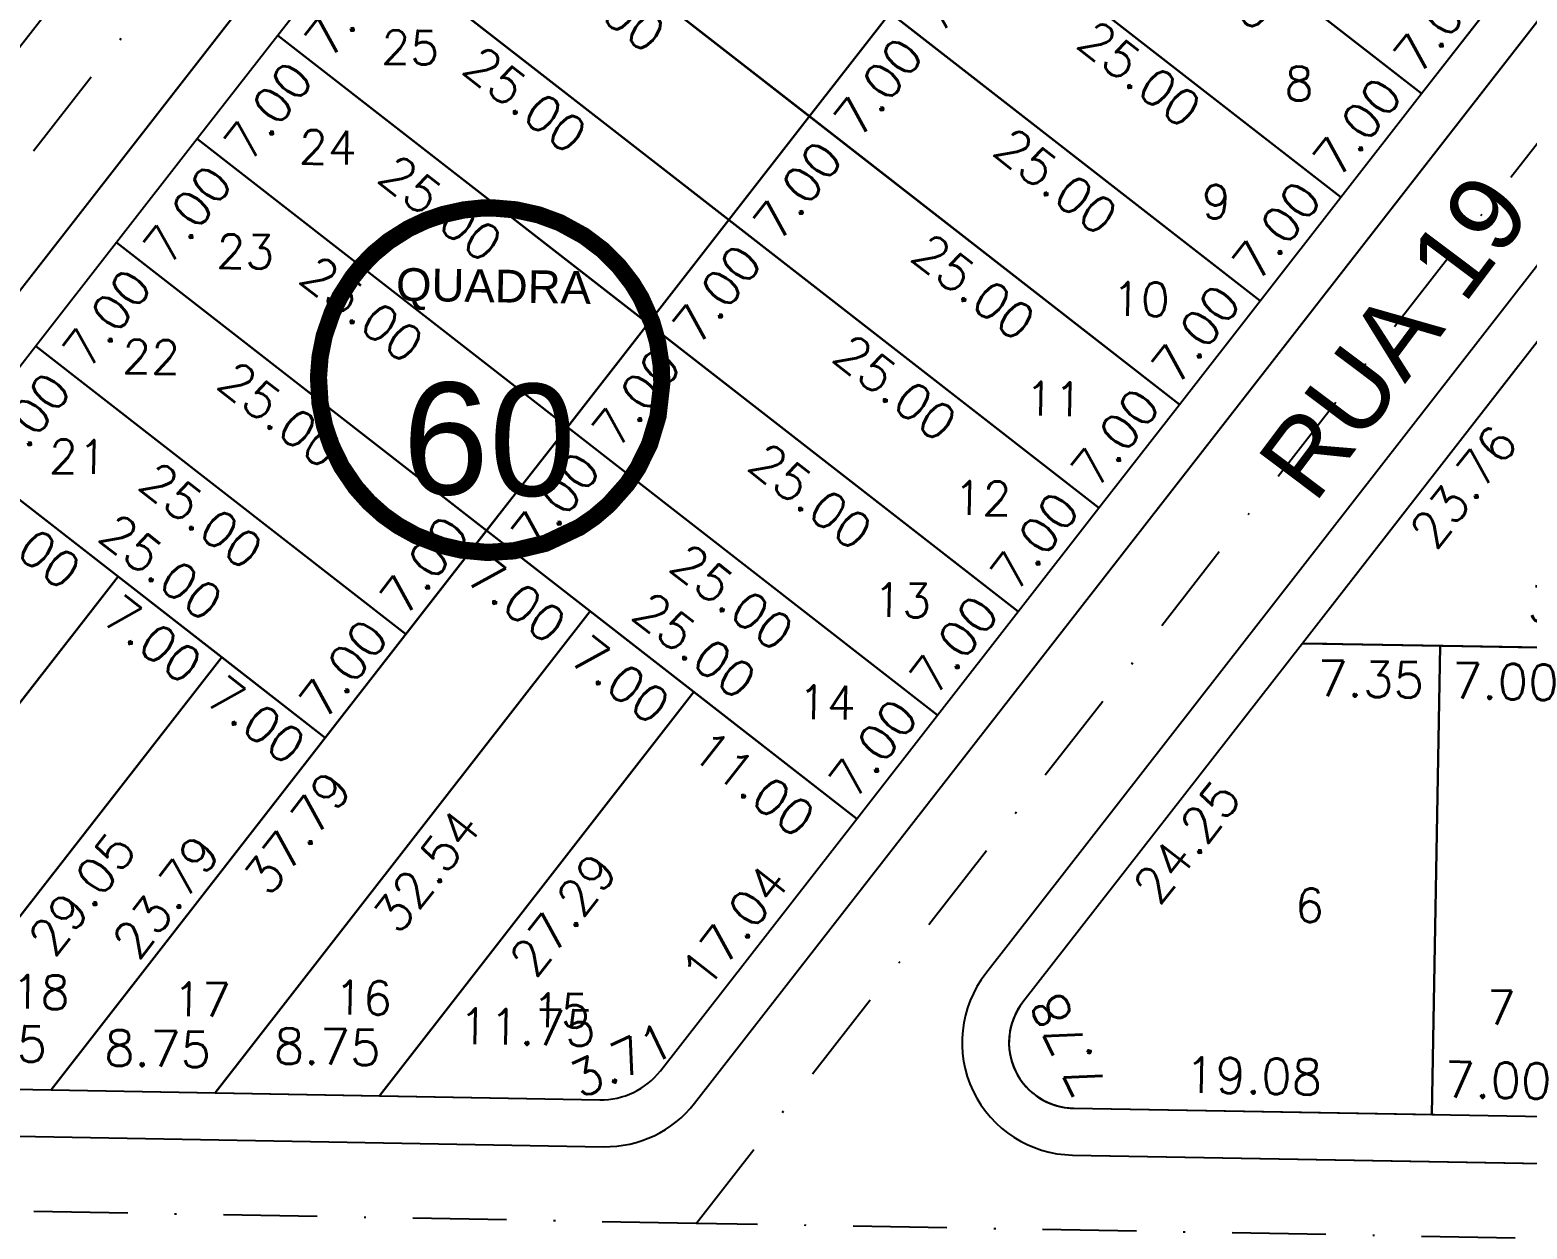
# Model space of a CAD drawing. Header units: millimetres. Extents: x -4430026 to 4783824, y 584 to 9593110.
# Drawn here: x 2293.3 to 2373.2, y 745 to 808.9 of the extents above; entities that cross this region are included whole.
import ezdxf
from ezdxf.enums import TextEntityAlignment as Align

# ---------------------------------------------------------------- set-up
doc = ezdxf.new("R2010")
doc.units = ezdxf.units.MM
doc.linetypes.add('CONTINUO', pattern=[0])
doc.linetypes.add('DASHDOT', pattern=[1, 0.5, -0.25, 0, -0.25])
for name, color, linetype in [('Calçada', 1, 'Continuous'), ('Cota', 8, 'Continuous'), ('Cota Curvas', 2, 'Continuous'), ('EIXO DAS VIAS', 252, 'DASHDOT'), ('Lotes', 2, 'Continuous'), ('Nomes de Ruas', 3, 'Continuous'), ('Numero de lotes', 5, 'Continuous'), ('númeraçãoquadras', 4, 'Continuous'), ('Área Verde Alameda etc.', 92, 'Continuous')]:
    doc.layers.add(name, color=color, linetype=linetype)
doc.styles.add('arcad1', font='romans.shx')
doc.styles.add('ARIAL', font='arial.ttf', dxfattribs={"height": 0.25})
doc.styles.add('ROMANS', font='romans.shx')
doc.styles.add('STYLE1', font='sanss___.ttf')
doc.dimstyles.new('BOLA100', dxfattribs={"dimscale": 0, "dimtxt": 1.9, "dimasz": 0.18, "dimexe": 0.18, "dimexo": 0.063, "dimgap": 0, "dimtad": 1, "dimzin": 4, "dimdsep": 46, "dimtxsty": 'ROMANS', "dimcen": 0.09, "dimse1": 1, "dimse2": 1, "dimsd1": 1, "dimsd2": 1, "dimclrt": 256, "dimaunit": 1, "dimadec": 4, "dimazin": 0, "dimtfac": 1.2, "dimtix": 1, "dimtmove": 2, "dimatfit": 3, "dimfxl": 1, "dimtvp": 2, "dimtolj": 1, "dimtzin": 4, "dimarcsym": 0})

# ---------------------------------------------------------------- blocks, each defined once
blk = doc.blocks.new('*D1172')
at = {"layer": 'DEFPOINTS', "color": 0}
for p in [(2361.173, 776.217), (2363.218, 774.625), (2346.273, 757.081)]:
    blk.add_point(p, dxfattribs=at)
at = {"layer": 'Cota', "insert": (2355.019, 765.64), "char_height": 1.9, "attachment_point": 5, "rotation": 52.09358, "style": 'ROMANS'}
blk.add_mtext('\\A1;24.25', dxfattribs=at)
blk = doc.blocks.new('*D1173')
at = {"layer": 'DEFPOINTS', "color": 0}
for p in [(2375.77, 794.963), (2377.815, 793.37), (2361.173, 776.217)]:
    blk.add_point(p, dxfattribs=at)
at = {"layer": 'Cota', "insert": (2369.767, 784.581), "char_height": 1.9, "attachment_point": 5, "rotation": 52.09358, "style": 'ROMANS'}
blk.add_mtext('\\A1;23.76', dxfattribs=at)
blk = doc.blocks.new('*D1400')
at = {"layer": 'DEFPOINTS', "color": 0}
for p in [(2298.044, 779.782), (2300.302, 778.024), (2276.971, 752.719)]:
    blk.add_point(p, dxfattribs=at)
at = {"layer": 'Cota', "insert": (2289.016, 765.076), "char_height": 1.9, "attachment_point": 5, "rotation": 52.09358, "style": 'ROMANS'}
blk.add_mtext('\\A1;34.30', dxfattribs=at)
blk = doc.blocks.new('*D1401')
at = {"layer": 'DEFPOINTS', "color": 0}
for p in [(2303.567, 775.481), (2305.801, 773.742), (2285.721, 752.562)]:
    blk.add_point(p, dxfattribs=at)
at = {"layer": 'Cota', "insert": (2296.128, 762.866), "char_height": 1.9, "attachment_point": 5, "rotation": 52.09358, "style": 'ROMANS'}
blk.add_mtext('\\A1;29.05', dxfattribs=at)
blk = doc.blocks.new('*D1402')
at = {"layer": 'DEFPOINTS', "color": 0}
for p in [(2308.661, 771.515), (2309.09, 771.18), (2294.471, 752.406)]:
    blk.add_point(p, dxfattribs=at)
at = {"layer": 'Cota', "insert": (2300.602, 762.711), "char_height": 1.9, "attachment_point": 5, "rotation": 52.09358, "style": 'ROMANS'}
blk.add_mtext('\\A1;23.79', dxfattribs=at)
blk = doc.blocks.new('*D1403')
at = {"layer": 'DEFPOINTS', "color": 0}
for p in [(2317.691, 782.227), (2319.972, 780.451), (2294.471, 752.406)]:
    blk.add_point(p, dxfattribs=at)
at = {"layer": 'Cota', "insert": (2307.612, 766.124), "char_height": 1.9, "attachment_point": 5, "rotation": 52.09358, "style": 'ROMANS'}
blk.add_mtext('\\A1;37.79', dxfattribs=at)
blk = doc.blocks.new('*D1404')
at = {"layer": 'DEFPOINTS', "color": 0}
for p in [(2323.215, 777.926), (2325.251, 776.341), (2303.221, 752.249)]:
    blk.add_point(p, dxfattribs=at)
at = {"layer": 'Cota', "insert": (2314.505, 764.086), "char_height": 1.9, "attachment_point": 5, "rotation": 52.09358, "style": 'ROMANS'}
blk.add_mtext('\\A1;32.54', dxfattribs=at)
blk = doc.blocks.new('*D1405')
at = {"layer": 'DEFPOINTS', "color": 0}
for p in [(2328.738, 773.625), (2330.907, 771.936), (2311.971, 752.093)]:
    blk.add_point(p, dxfattribs=at)
at = {"layer": 'Cota', "insert": (2321.774, 761.754), "char_height": 1.9, "attachment_point": 5, "rotation": 52.09358, "style": 'ROMANS'}
blk.add_mtext('\\A1;27.29', dxfattribs=at)
blk = doc.blocks.new('*D1406')
at = {"layer": 'DEFPOINTS', "color": 0}
for p in [(2336.899, 767.27), (2337.417, 766.867), (2326.95, 753.425)]:
    blk.add_point(p, dxfattribs=at)
at = {"layer": 'Cota', "insert": (2330.916, 761.133), "char_height": 1.9, "attachment_point": 5, "rotation": 52.09358, "style": 'ROMANS'}
blk.add_mtext('\\A1;17.04', dxfattribs=at)
blk = doc.blocks.new('*D1407')
at = {"layer": 'DEFPOINTS', "color": 0}
for p in [(2293.665, 792.063), (2296.048, 790.207), (2289.365, 786.54)]:
    blk.add_point(p, dxfattribs=at)
at = {"layer": 'Cota', "insert": (2293.148, 788.03), "char_height": 1.9, "attachment_point": 5, "rotation": 52.09358, "style": 'ROMANS'}
blk.add_mtext('\\A1;7.00', dxfattribs=at)
blk = doc.blocks.new('*D1408')
at = {"layer": 'DEFPOINTS', "color": 0}
for p in [(2297.966, 797.586), (2300.349, 795.731), (2293.665, 792.063)]:
    blk.add_point(p, dxfattribs=at)
at = {"layer": 'Cota', "insert": (2297.449, 793.553), "char_height": 1.9, "attachment_point": 5, "rotation": 52.09358, "style": 'ROMANS'}
blk.add_mtext('\\A1;7.00', dxfattribs=at)
blk = doc.blocks.new('*D1409')
at = {"layer": 'DEFPOINTS', "color": 0}
for p in [(2302.267, 803.109), (2304.649, 801.254), (2297.966, 797.586)]:
    blk.add_point(p, dxfattribs=at)
at = {"layer": 'Cota', "insert": (2301.75, 799.076), "char_height": 1.9, "attachment_point": 5, "rotation": 52.09358, "style": 'ROMANS'}
blk.add_mtext('\\A1;7.00', dxfattribs=at)
blk = doc.blocks.new('*D1410')
at = {"layer": 'DEFPOINTS', "color": 0}
for p in [(2306.567, 808.632), (2308.95, 806.777), (2302.267, 803.109)]:
    blk.add_point(p, dxfattribs=at)
at = {"layer": 'Cota', "insert": (2306.05, 804.599), "char_height": 1.9, "attachment_point": 5, "rotation": 52.09358, "style": 'ROMANS'}
blk.add_mtext('\\A1;7.00', dxfattribs=at)
blk = doc.blocks.new('*D1411')
at = {"layer": 'DEFPOINTS', "color": 0}
for p in [(2310.868, 814.155), (2313.251, 812.3), (2306.567, 808.632)]:
    blk.add_point(p, dxfattribs=at)
at = {"layer": 'Cota', "insert": (2310.351, 810.122), "char_height": 1.9, "attachment_point": 5, "rotation": 52.09358, "style": 'ROMANS'}
blk.add_mtext('\\A1;7.00', dxfattribs=at)
blk = doc.blocks.new('*D1418')
at = {"layer": 'DEFPOINTS', "color": 0}
for p in [(2312.961, 777.038), (2313.391, 776.703), (2309.09, 771.18)]:
    blk.add_point(p, dxfattribs=at)
at = {"layer": 'Cota', "insert": (2310.061, 774.86), "char_height": 1.9, "attachment_point": 5, "rotation": 52.09358, "style": 'ROMANS'}
blk.add_mtext('\\A1;7.00', dxfattribs=at)
blk = doc.blocks.new('*D1419')
at = {"layer": 'DEFPOINTS', "color": 0}
for p in [(2317.262, 782.561), (2317.691, 782.227), (2313.391, 776.703)]:
    blk.add_point(p, dxfattribs=at)
at = {"layer": 'Cota', "insert": (2314.362, 780.383), "char_height": 1.9, "attachment_point": 5, "rotation": 52.09358, "style": 'ROMANS'}
blk.add_mtext('\\A1;7.00', dxfattribs=at)
blk = doc.blocks.new('*D1420')
at = {"layer": 'DEFPOINTS', "color": 0}
for p in [(2321.992, 787.75), (2324.272, 785.974), (2317.691, 782.227)]:
    blk.add_point(p, dxfattribs=at)
at = {"layer": 'Cota', "insert": (2321.373, 783.796), "char_height": 1.9, "attachment_point": 5, "rotation": 52.09358, "style": 'ROMANS'}
blk.add_mtext('\\A1;7.00', dxfattribs=at)
blk = doc.blocks.new('*D1421')
at = {"layer": 'DEFPOINTS', "color": 0}
for p in [(2326.293, 793.273), (2328.573, 791.497), (2321.992, 787.75)]:
    blk.add_point(p, dxfattribs=at)
at = {"layer": 'Cota', "insert": (2325.673, 789.319), "char_height": 1.9, "attachment_point": 5, "rotation": 52.09358, "style": 'ROMANS'}
blk.add_mtext('\\A1;7.00', dxfattribs=at)
blk = doc.blocks.new('*D1422')
at = {"layer": 'DEFPOINTS', "color": 0}
for p in [(2330.593, 798.796), (2332.874, 797.02), (2326.293, 793.273)]:
    blk.add_point(p, dxfattribs=at)
at = {"layer": 'Cota', "insert": (2329.974, 794.842), "char_height": 1.9, "attachment_point": 5, "rotation": 52.09358, "style": 'ROMANS'}
blk.add_mtext('\\A1;7.00', dxfattribs=at)
blk = doc.blocks.new('*D1423')
at = {"layer": 'DEFPOINTS', "color": 0}
for p in [(2334.894, 804.319), (2337.174, 802.543), (2330.593, 798.796)]:
    blk.add_point(p, dxfattribs=at)
at = {"layer": 'Cota', "insert": (2334.274, 800.366), "char_height": 1.9, "attachment_point": 5, "rotation": 52.09358, "style": 'ROMANS'}
blk.add_mtext('\\A1;7.00', dxfattribs=at)
blk = doc.blocks.new('*D1424')
at = {"layer": 'DEFPOINTS', "color": 0}
for p in [(2339.195, 809.842), (2341.475, 808.067), (2334.894, 804.319)]:
    blk.add_point(p, dxfattribs=at)
at = {"layer": 'Cota', "insert": (2338.575, 805.889), "char_height": 1.9, "attachment_point": 5, "rotation": 52.09358, "style": 'ROMANS'}
blk.add_mtext('\\A1;7.00', dxfattribs=at)
blk = doc.blocks.new('*D1425')
at = {"layer": 'DEFPOINTS', "color": 0}
for p in [(2343.495, 815.365), (2345.776, 813.59), (2339.195, 809.842)]:
    blk.add_point(p, dxfattribs=at)
at = {"layer": 'Cota', "insert": (2342.876, 811.412), "char_height": 1.9, "attachment_point": 5, "rotation": 52.09358, "style": 'ROMANS'}
blk.add_mtext('\\A1;7.00', dxfattribs=at)
blk = doc.blocks.new('*D1429')
at = {"layer": 'DEFPOINTS', "color": 0}
for p in [(2341.2, 772.794), (2341.717, 772.39), (2337.417, 766.867)]:
    blk.add_point(p, dxfattribs=at)
at = {"layer": 'Cota', "insert": (2338.3, 770.616), "char_height": 1.9, "attachment_point": 5, "rotation": 52.09358, "style": 'ROMANS'}
blk.add_mtext('\\A1;7.00', dxfattribs=at)
blk = doc.blocks.new('*D1430')
at = {"layer": 'DEFPOINTS', "color": 0}
for p in [(2345.5, 778.317), (2346.018, 777.913), (2341.717, 772.39)]:
    blk.add_point(p, dxfattribs=at)
at = {"layer": 'Cota', "insert": (2342.6, 776.139), "char_height": 1.9, "attachment_point": 5, "rotation": 52.09358, "style": 'ROMANS'}
blk.add_mtext('\\A1;7.00', dxfattribs=at)
blk = doc.blocks.new('*D1431')
at = {"layer": 'DEFPOINTS', "color": 0}
for p in [(2349.801, 783.84), (2350.319, 783.437), (2346.018, 777.913)]:
    blk.add_point(p, dxfattribs=at)
at = {"layer": 'Cota', "insert": (2346.901, 781.662), "char_height": 1.9, "attachment_point": 5, "rotation": 52.09358, "style": 'ROMANS'}
blk.add_mtext('\\A1;7.00', dxfattribs=at)
blk = doc.blocks.new('*D1432')
at = {"layer": 'DEFPOINTS', "color": 0}
for p in [(2354.102, 789.363), (2354.619, 788.96), (2350.319, 783.437)]:
    blk.add_point(p, dxfattribs=at)
at = {"layer": 'Cota', "insert": (2351.202, 787.185), "char_height": 1.9, "attachment_point": 5, "rotation": 52.09358, "style": 'ROMANS'}
blk.add_mtext('\\A1;7.00', dxfattribs=at)
blk = doc.blocks.new('*D1433')
at = {"layer": 'DEFPOINTS', "color": 0}
for p in [(2358.402, 794.886), (2358.92, 794.483), (2354.619, 788.96)]:
    blk.add_point(p, dxfattribs=at)
at = {"layer": 'Cota', "insert": (2355.502, 792.708), "char_height": 1.9, "attachment_point": 5, "rotation": 52.09358, "style": 'ROMANS'}
blk.add_mtext('\\A1;7.00', dxfattribs=at)
blk = doc.blocks.new('*D1434')
at = {"layer": 'DEFPOINTS', "color": 0}
for p in [(2362.703, 800.409), (2363.221, 800.006), (2358.92, 794.483)]:
    blk.add_point(p, dxfattribs=at)
at = {"layer": 'Cota', "insert": (2359.803, 798.231), "char_height": 1.9, "attachment_point": 5, "rotation": 52.09358, "style": 'ROMANS'}
blk.add_mtext('\\A1;7.00', dxfattribs=at)
blk = doc.blocks.new('*D1435')
at = {"layer": 'DEFPOINTS', "color": 0}
for p in [(2367.003, 805.932), (2367.521, 805.529), (2363.221, 800.006)]:
    blk.add_point(p, dxfattribs=at)
at = {"layer": 'Cota', "insert": (2364.103, 803.754), "char_height": 1.9, "attachment_point": 5, "rotation": 52.09358, "style": 'ROMANS'}
blk.add_mtext('\\A1;7.00', dxfattribs=at)
blk = doc.blocks.new('*D1436')
at = {"layer": 'DEFPOINTS', "color": 0}
for p in [(2371.304, 811.455), (2371.822, 811.052), (2367.521, 805.529)]:
    blk.add_point(p, dxfattribs=at)
at = {"layer": 'Cota', "insert": (2368.404, 809.277), "char_height": 1.9, "attachment_point": 5, "rotation": 52.09358, "style": 'ROMANS'}
blk.add_mtext('\\A1;7.00', dxfattribs=at)
blk = doc.blocks.new('*D3204')
at = {"layer": 'DEFPOINTS', "color": 0}
for p in [(2347.796, 820.888), (2367.521, 805.529), (2365.804, 803.324)]:
    blk.add_point(p, dxfattribs=at)
at = {"layer": 'Cota', "insert": (2356.525, 811.753), "char_height": 1.9, "attachment_point": 5, "rotation": 322.09358, "style": 'ROMANS'}
blk.add_mtext('\\A1;25.00', dxfattribs=at)
blk = doc.blocks.new('*D3207')
at = {"layer": 'DEFPOINTS', "color": 0}
for p in [(2343.495, 815.365), (2363.221, 800.006), (2361.777, 798.152)]:
    blk.add_point(p, dxfattribs=at)
at = {"layer": 'Cota', "insert": (2352.498, 806.581), "char_height": 1.9, "attachment_point": 5, "rotation": 322.09358, "style": 'ROMANS'}
blk.add_mtext('\\A1;25.00', dxfattribs=at)
blk = doc.blocks.new('*D3209')
at = {"layer": 'DEFPOINTS', "color": 0}
for p in [(2319.469, 825.201), (2339.195, 809.842), (2337.593, 807.785)]:
    blk.add_point(p, dxfattribs=at)
at = {"layer": 'Cota', "insert": (2328.314, 816.214), "char_height": 1.9, "attachment_point": 5, "rotation": 322.09358, "style": 'ROMANS'}
blk.add_mtext('\\A1;25.00', dxfattribs=at)
blk = doc.blocks.new('*D3210')
at = {"layer": 'DEFPOINTS', "color": 0}
for p in [(2339.195, 809.842), (2358.92, 794.483), (2357.318, 792.425)]:
    blk.add_point(p, dxfattribs=at)
at = {"layer": 'Cota', "insert": (2348.039, 800.855), "char_height": 1.9, "attachment_point": 5, "rotation": 322.09358, "style": 'ROMANS'}
blk.add_mtext('\\A1;25.00', dxfattribs=at)
blk = doc.blocks.new('*D3212')
at = {"layer": 'DEFPOINTS', "color": 0}
for p in [(2315.169, 819.678), (2334.894, 804.319), (2333.208, 802.154)]:
    blk.add_point(p, dxfattribs=at)
at = {"layer": 'Cota', "insert": (2323.929, 810.584), "char_height": 1.9, "attachment_point": 5, "rotation": 322.09358, "style": 'ROMANS'}
blk.add_mtext('\\A1;25.00', dxfattribs=at)
blk = doc.blocks.new('*D3213')
at = {"layer": 'DEFPOINTS', "color": 0}
for p in [(2334.894, 804.319), (2354.619, 788.96), (2352.934, 786.795)]:
    blk.add_point(p, dxfattribs=at)
at = {"layer": 'Cota', "insert": (2343.655, 795.224), "char_height": 1.9, "attachment_point": 5, "rotation": 322.09358, "style": 'ROMANS'}
blk.add_mtext('\\A1;25.00', dxfattribs=at)
blk = doc.blocks.new('*D3215')
at = {"layer": 'DEFPOINTS', "color": 0}
for p in [(2310.868, 814.155), (2330.593, 798.796), (2329.024, 796.78)]:
    blk.add_point(p, dxfattribs=at)
at = {"layer": 'Cota', "insert": (2319.745, 805.209), "char_height": 1.9, "attachment_point": 5, "rotation": 322.09358, "style": 'ROMANS'}
blk.add_mtext('\\A1;25.00', dxfattribs=at)
blk = doc.blocks.new('*D3216')
at = {"layer": 'DEFPOINTS', "color": 0}
for p in [(2330.593, 798.796), (2350.319, 783.437), (2348.749, 781.421)]:
    blk.add_point(p, dxfattribs=at)
at = {"layer": 'Cota', "insert": (2339.47, 789.85), "char_height": 1.9, "attachment_point": 5, "rotation": 322.09358, "style": 'ROMANS'}
blk.add_mtext('\\A1;25.00', dxfattribs=at)
blk = doc.blocks.new('*D3218')
at = {"layer": 'DEFPOINTS', "color": 0}
for p in [(2306.567, 808.632), (2326.293, 793.273), (2324.513, 790.987)]:
    blk.add_point(p, dxfattribs=at)
at = {"layer": 'Cota', "insert": (2315.234, 799.416), "char_height": 1.9, "attachment_point": 5, "rotation": 322.09358, "style": 'ROMANS'}
blk.add_mtext('\\A1;25.00', dxfattribs=at)
blk = doc.blocks.new('*D3219')
at = {"layer": 'DEFPOINTS', "color": 0}
for p in [(2326.293, 793.273), (2346.018, 777.913), (2344.238, 775.628)]:
    blk.add_point(p, dxfattribs=at)
at = {"layer": 'Cota', "insert": (2334.959, 784.057), "char_height": 1.9, "attachment_point": 5, "rotation": 322.09358, "style": 'ROMANS'}
blk.add_mtext('\\A1;25.00', dxfattribs=at)
blk = doc.blocks.new('*D3221')
at = {"layer": 'DEFPOINTS', "color": 0}
for p in [(2302.267, 803.109), (2321.992, 787.75), (2320.328, 785.613)]:
    blk.add_point(p, dxfattribs=at)
at = {"layer": 'Cota', "insert": (2311.049, 794.042), "char_height": 1.9, "attachment_point": 5, "rotation": 322.09358, "style": 'ROMANS'}
blk.add_mtext('\\A1;25.00', dxfattribs=at)
blk = doc.blocks.new('*D3222')
at = {"layer": 'DEFPOINTS', "color": 0}
for p in [(2321.992, 787.75), (2341.717, 772.39), (2340.053, 770.253)]:
    blk.add_point(p, dxfattribs=at)
at = {"layer": 'Cota', "insert": (2330.774, 778.682), "char_height": 1.9, "attachment_point": 5, "rotation": 322.09358, "style": 'ROMANS'}
blk.add_mtext('\\A1;25.00', dxfattribs=at)
blk = doc.blocks.new('*D3224')
at = {"layer": 'DEFPOINTS', "color": 0}
for p in [(2297.966, 797.586), (2317.691, 782.227), (2315.944, 779.982)]:
    blk.add_point(p, dxfattribs=at)
at = {"layer": 'Cota', "insert": (2306.665, 788.411), "char_height": 1.9, "attachment_point": 5, "rotation": 322.09358, "style": 'ROMANS'}
blk.add_mtext('\\A1;25.00', dxfattribs=at)
blk = doc.blocks.new('*D3225')
at = {"layer": 'DEFPOINTS', "color": 0}
for p in [(2317.691, 782.227), (2323.215, 777.926), (2321.467, 775.681)]:
    blk.add_point(p, dxfattribs=at)
at = {"layer": 'Cota', "insert": (2319.289, 778.581), "char_height": 1.9, "attachment_point": 5, "rotation": 322.09358, "style": 'ROMANS'}
blk.add_mtext('\\A1;7.00', dxfattribs=at)
blk = doc.blocks.new('*D3226')
at = {"layer": 'DEFPOINTS', "color": 0}
for p in [(2323.215, 777.926), (2328.738, 773.625), (2326.99, 771.381)]:
    blk.add_point(p, dxfattribs=at)
at = {"layer": 'Cota', "insert": (2324.812, 774.281), "char_height": 1.9, "attachment_point": 5, "rotation": 322.09358, "style": 'ROMANS'}
blk.add_mtext('\\A1;7.00', dxfattribs=at)
blk = doc.blocks.new('*D3227')
at = {"layer": 'DEFPOINTS', "color": 0}
for p in [(2328.738, 773.625), (2337.417, 766.867), (2335.669, 764.623)]:
    blk.add_point(p, dxfattribs=at)
at = {"layer": 'Cota', "insert": (2331.913, 768.751), "char_height": 1.9, "attachment_point": 5, "rotation": 322.09358, "style": 'ROMANS'}
blk.add_mtext('\\A1;11.00', dxfattribs=at)
blk = doc.blocks.new('*D3229')
at = {"layer": 'DEFPOINTS', "color": 0}
for p in [(2293.665, 792.063), (2313.391, 776.703), (2311.759, 774.608)]:
    blk.add_point(p, dxfattribs=at)
at = {"layer": 'Cota', "insert": (2302.48, 783.037), "char_height": 1.9, "attachment_point": 5, "rotation": 322.09358, "style": 'ROMANS'}
blk.add_mtext('\\A1;25.00', dxfattribs=at)
blk = doc.blocks.new('*D3231')
at = {"layer": 'DEFPOINTS', "color": 0}
for p in [(2289.365, 786.54), (2298.044, 779.782), (2296.528, 777.834)]:
    blk.add_point(p, dxfattribs=at)
at = {"layer": 'Cota', "insert": (2292.772, 781.963), "char_height": 1.9, "attachment_point": 5, "rotation": 322.09358, "style": 'ROMANS'}
blk.add_mtext('\\A1;11.00', dxfattribs=at)
blk = doc.blocks.new('*D3232')
at = {"layer": 'DEFPOINTS', "color": 0}
for p in [(2298.044, 779.782), (2303.567, 775.481), (2302.051, 773.534)]:
    blk.add_point(p, dxfattribs=at)
at = {"layer": 'Cota', "insert": (2299.873, 776.434), "char_height": 1.9, "attachment_point": 5, "rotation": 322.09358, "style": 'ROMANS'}
blk.add_mtext('\\A1;7.00', dxfattribs=at)
blk = doc.blocks.new('*D3233')
at = {"layer": 'DEFPOINTS', "color": 0}
for p in [(2303.567, 775.481), (2309.09, 771.18), (2307.574, 769.233)]:
    blk.add_point(p, dxfattribs=at)
at = {"layer": 'Cota', "insert": (2305.396, 772.133), "char_height": 1.9, "attachment_point": 5, "rotation": 322.09358, "style": 'ROMANS'}
blk.add_mtext('\\A1;7.00', dxfattribs=at)
blk = doc.blocks.new('*D3241')
at = {"layer": 'DEFPOINTS', "color": 0}
for p in [(2317.691, 782.227), (2338.05, 767.681), (2337.417, 766.867)]:
    blk.add_point(p, dxfattribs=at)
at = {"layer": 'Cota', "insert": (2328.771, 776.11), "char_height": 1.9, "attachment_point": 5, "rotation": 322.09358, "style": 'ROMANS'}
blk.add_mtext('\\A1;25.00', dxfattribs=at)
blk = doc.blocks.new('*D3242')
at = {"layer": 'DEFPOINTS', "color": 0}
for p in [(2289.365, 786.54), (2309.614, 771.852), (2309.09, 771.18)]:
    blk.add_point(p, dxfattribs=at)
at = {"layer": 'Cota', "insert": (2300.335, 780.282), "char_height": 1.9, "attachment_point": 5, "rotation": 322.09358, "style": 'ROMANS'}
blk.add_mtext('\\A1;25.00', dxfattribs=at)
blk = doc.blocks.new('*D3248')
at = {"layer": 'DEFPOINTS', "color": 0}
for p in [(2294.497, 753.856), (2285.721, 752.562), (2294.471, 752.406)]:
    blk.add_point(p, dxfattribs=at)
at = {"layer": 'Cota', "insert": (2291.421, 754.888), "char_height": 1.9, "attachment_point": 5, "rotation": 358.97539, "style": 'ROMANS'}
blk.add_mtext('\\A1;8.75', dxfattribs=at)
blk = doc.blocks.new('*D3249')
at = {"layer": 'DEFPOINTS', "color": 0}
for p in [(2303.247, 753.7), (2294.471, 752.406), (2303.221, 752.249)]:
    blk.add_point(p, dxfattribs=at)
at = {"layer": 'Cota', "insert": (2300.157, 754.601), "char_height": 1.9, "attachment_point": 5, "rotation": 358.97539, "style": 'ROMANS'}
blk.add_mtext('\\A1;8.75', dxfattribs=at)
blk = doc.blocks.new('*D3250')
at = {"layer": 'DEFPOINTS', "color": 0}
for p in [(2311.997, 753.543), (2303.221, 752.249), (2311.971, 752.093)]:
    blk.add_point(p, dxfattribs=at)
at = {"layer": 'Cota', "insert": (2309.199, 754.706), "char_height": 1.9, "attachment_point": 5, "rotation": 358.97539, "style": 'ROMANS'}
blk.add_mtext('\\A1;8.75', dxfattribs=at)
blk = doc.blocks.new('*D3251')
at = {"layer": 'DEFPOINTS', "color": 0}
for p in [(2323.748, 753.333), (2311.971, 752.093), (2323.722, 751.883)]:
    blk.add_point(p, dxfattribs=at)
at = {"layer": 'Cota', "insert": (2319.853, 755.753), "char_height": 1.9, "attachment_point": 5, "rotation": 358.97539, "style": 'ROMANS'}
blk.add_mtext('\\A1;11.75', dxfattribs=at)
blk = doc.blocks.new('*D3256')
at = {"layer": 'DEFPOINTS', "color": 0}
for p in [(2392.448, 777.019), (2361.173, 776.217), (2392.423, 775.658)]:
    blk.add_point(p, dxfattribs=at)
at = {"layer": 'Cota', "insert": (2376.84, 778.249), "char_height": 1.9, "attachment_point": 5, "rotation": 358.9754, "style": 'ROMANS'}
blk.add_mtext('\\A1;31.25', dxfattribs=at)
blk = doc.blocks.new('*D7187')
at = {"layer": 'DEFPOINTS', "color": 0}
for p in [(2361.173, 776.217, 51.854), (2368.524, 776.086, 51.854), (2368.474, 773.29)]:
    blk.add_point(p, dxfattribs=at)
at = {"layer": 'Cota', "insert": (2364.816, 774.305), "char_height": 1.9, "attachment_point": 5, "rotation": 358.9754, "style": 'ROMANS'}
blk.add_mtext('\\A1;7.35', dxfattribs=at)
blk = doc.blocks.new('*D7188')
at = {"layer": 'DEFPOINTS', "color": 0}
for p in [(2368.524, 776.086, 51.854), (2375.523, 775.96, 51.854), (2375.473, 773.164)]:
    blk.add_point(p, dxfattribs=at)
at = {"layer": 'Cota', "insert": (2371.991, 774.177), "char_height": 1.9, "attachment_point": 5, "rotation": 358.9754, "style": 'ROMANS'}
blk.add_mtext('\\A1;7.00', dxfattribs=at)
blk = doc.blocks.new('*D7191')
at = {"layer": 'DEFPOINTS', "color": 0}
for p in [(2368.094, 752.03), (2348.998, 751.431, 51.854), (2368.077, 751.09, 51.854)]:
    blk.add_point(p, dxfattribs=at)
at = {"layer": 'Cota', "insert": (2358.571, 753.151), "char_height": 1.9, "attachment_point": 5, "rotation": 358.9751, "style": 'ROMANS'}
blk.add_mtext('\\A1;19.08', dxfattribs=at)
blk = doc.blocks.new('*D7192')
at = {"layer": 'DEFPOINTS', "color": 0}
for p in [(2375.093, 751.905), (2368.077, 751.09, 51.854), (2375.076, 750.964, 51.854)]:
    blk.add_point(p, dxfattribs=at)
at = {"layer": 'Cota', "insert": (2371.61, 752.918), "char_height": 1.9, "attachment_point": 5, "rotation": 358.9751, "style": 'ROMANS'}
blk.add_mtext('\\A1;7.00', dxfattribs=at)
blk = doc.blocks.new('*D7537')
at = {"layer": 'DEFPOINTS', "color": 0}
for p in [(2297.288, 903.836), (2297.534, 903.644), (2180.861, 753.806)]:
    blk.add_point(p, dxfattribs=at)
at = {"layer": 'Cota', "insert": (2233.143, 822.944), "char_height": 1.9, "attachment_point": 5, "rotation": 52.09358, "style": 'ROMANS'}
blk.add_mtext('\\A1;189.91', dxfattribs=at)
blk = doc.blocks.new('NUM_quadra')
at = {"color": 6, "const_width": 0.02}
blk.add_lwpolyline([(-0.0134, 0.1996), (-0.034, 0.1971), (-0.0579, 0.1914), (-0.0779, 0.1842), (-0.0981, 0.1743), (-0.1208, 0.1594), (-0.1377, 0.145), (-0.1521, 0.1299), (-0.1625, 0.1166), (-0.1764, 0.0942), (-0.1852, 0.0754), (-0.1941, 0.0483), (-0.1985, 0.0243), (-0.2, 0), (-0.1977, -0.0299), (-0.1921, -0.0556), (-0.1839, -0.0786), (-0.1713, -0.1033), (-0.1546, -0.1269), (-0.1389, -0.1439), (-0.1219, -0.1586), (-0.1046, -0.1705), (-0.0831, -0.1819), (-0.0531, -0.1928), (-0.0302, -0.1977), (0, -0.2), (0.0309, -0.1976), (0.0677, -0.1882), (0.1069, -0.169), (0.124, -0.1569), (0.1407, -0.1421), (0.1614, -0.1181), (0.1737, -0.0992), (0.187, -0.071), (0.1962, -0.0386), (0.2, 0), (0.1989, 0.0205), (0.1943, 0.0473), (0.1871, 0.0707), (0.1741, 0.0984), (0.1635, 0.1151), (0.1472, 0.1354), (0.1285, 0.1533), (0.1063, 0.1694), (0.0782, 0.1841), (0.0533, 0.1928), (0.0267, 0.1982), (0, 0.2)], close=True, dxfattribs=at)
blk.add_circle((0, 0), 0.2)
at = {"color": 3, "insert": (-0.1114, 0.1285), "char_height": 0.038, "width": 0.2663, "attachment_point": 1, "style": 'STYLE1'}
blk.add_mtext('\\fArial|b0|i0|c0|p34;QUADRA', dxfattribs=at)
at = {"color": 3, "style": 'STYLE1'}
blk.add_attdef('00', text='', height=0.13, dxfattribs=at).set_placement((0, -0.1335), align=Align.CENTER)

msp = doc.modelspace()

# ---------------------------------------------------------------- hatches: boundary and pattern name
at = {"layer": 'Área Verde Alameda etc.'}
h = msp.add_hatch(dxfattribs=at)
h.set_pattern_fill('ANSI37', color=256, scale=0.3, angle=24.82082, style=0)
h.set_pattern_definition([(69.82082076, (-350710.31295, -9590084.73025), (-0.894034063135, 0.32857167248), []), (159.82082076, (-350710.31295, -9590084.73025), (-0.32857167248, -0.894034063135), [])])
edge = h.paths.add_edge_path()
edge.add_line((2289.954, 902.048), (2180.551, 761.545))
edge.add_arc((2185.285, 757.859), 6, 142.09358, 222.49951)
edge.add_line((2180.861, 753.806), (2297.534, 903.644))
edge.add_arc((2294.689, 898.362), 6, 61.68765, 142.09358)

# ---------------------------------------------------------------- linework, layer by layer
at = {"layer": 'Calçada', "lineweight": -3}
for p, q in [((2250.019, 753.1), (2337.295, 865.186)), ((2250.019, 753.1), (2337.295, 865.186)), ((2250.019, 753.1), (2337.295, 865.186)), ((2343.608, 860.271), (2265.551, 760.025)), ((2343.608, 860.271), (2265.551, 760.025)), ((2328.769, 751.692), (2387.003, 826.48)), ((2328.769, 751.692), (2387.003, 826.48)), ((2393.315, 821.565), (2344.3, 758.617)), ((2393.315, 821.565), (2344.3, 758.617)), ((2348.927, 748.932), (2481.837, 746.555)), ((2348.927, 748.932), (2481.837, 746.555))]:
    msp.add_line(p, q, dxfattribs=at)
for points in [[(2337.295, 865.186, 0.414214), (2336.248, 873.606), (2298.375, 903.096, 0.414214), (2289.954, 902.048), (2180.551, 761.545, 0.618106), (2185.178, 751.86), (2245.178, 750.787, 0.236013), (2250.019, 753.1)], [(2387.003, 826.48, 0.414214), (2385.956, 834.9), (2352.028, 861.318, 0.414214), (2343.608, 860.271), (2265.551, 760.025, 0.618106), (2270.177, 750.34), (2323.927, 749.379, 0.236013), (2328.769, 751.692)], [(2387.003, 826.48, 0.414214), (2385.956, 834.9), (2352.028, 861.318, 0.414214), (2343.608, 860.271), (2265.551, 760.025, 0.618106), (2270.177, 750.34), (2323.927, 749.379, 0.236013), (2328.769, 751.692)], [(2401.736, 822.613, 0.414214), (2393.315, 821.565), (2344.3, 758.617, 0.618106), (2348.927, 748.932), (2481.837, 746.555, 0.72068), (2485.63, 757.288)], [(2401.736, 822.613, 0.414214), (2393.315, 821.565), (2344.3, 758.617, 0.618106), (2348.927, 748.932), (2481.837, 746.555, 0.72068), (2485.63, 757.288)]]:
    msp.add_lwpolyline(points, format="xyb", close=True, dxfattribs=at)
at = {"layer": 'EIXO DAS VIAS', "ltscale": 10}
for p, q in [((2250.104, 746.698, 103.708), (2346.595, 870.618, 103.708)), ((2328.854, 745.29, 103.708), (2396.252, 831.847, 103.708))]:
    msp.add_line(p, q, dxfattribs=at)
at = {"layer": 'EIXO DAS VIAS', "ltscale": 10, "elevation": 103.708}
for points in [[(2328.854, 745.29), (2250.104, 746.698)], [(2412.918, 743.787), (2328.854, 745.29)]]:
    msp.add_lwpolyline(points, dxfattribs=at)
at = {"layer": 'Lotes', "lineweight": -3}
for p, q in [((2367.456, 846.137), (2294.471, 752.406)), ((2367.521, 805.529), (2328.07, 836.248)), ((2363.221, 800.006), (2323.77, 830.725)), ((2358.92, 794.483), (2319.469, 825.201)), ((2354.619, 788.96), (2315.169, 819.678)), ((2350.319, 783.437), (2310.868, 814.155)), ((2346.018, 777.913), (2306.567, 808.632)), ((2341.717, 772.39), (2302.267, 803.109)), ((2337.417, 766.867), (2297.966, 797.586)), ((2375.77, 794.963), (2361.173, 776.217)), ((2313.391, 776.703), (2293.665, 792.063)), ((2309.09, 771.18), (2289.365, 786.54)), ((2298.044, 779.782), (2276.971, 752.719)), ((2323.215, 777.926), (2303.221, 752.249)), ((2361.173, 776.217), (2346.273, 757.081)), ((2368.672, 776.083), (2361.173, 776.217)), ((2361.173, 776.217), (2362.475, 776.194)), ((2362.475, 776.194), (2392.423, 775.658)), ((2375.671, 775.958), (2368.672, 776.083)), ((2303.567, 775.481), (2285.721, 752.562)), ((2328.738, 773.625), (2311.971, 752.093)), ((2348.972, 751.431), (2368.225, 751.087))]:
    msp.add_line(p, q, dxfattribs=at)
at = {"layer": 'Lotes', "linetype": 'CONTINUO', "lineweight": -3}
for p, q in [((2347.796, 820.888), (2367.521, 805.529)), ((2367.521, 805.529), (2347.796, 820.888)), ((2334.894, 804.319), (2315.169, 819.678)), ((2315.169, 819.678), (2334.894, 804.319)), ((2343.495, 815.365), (2363.221, 800.006)), ((2363.221, 800.006), (2343.495, 815.365)), ((2310.868, 814.155), (2306.567, 808.632)), ((2330.593, 798.796), (2310.868, 814.155)), ((2310.868, 814.155), (2330.593, 798.796)), ((2367.521, 805.529), (2371.822, 811.052)), ((2339.195, 809.842), (2334.894, 804.319)), ((2334.894, 804.319), (2339.195, 809.842)), ((2339.195, 809.842), (2358.92, 794.483)), ((2358.92, 794.483), (2339.195, 809.842)), ((2306.567, 808.632), (2302.267, 803.109)), ((2326.293, 793.273), (2306.567, 808.632)), ((2306.567, 808.632), (2326.293, 793.273)), ((2363.221, 800.006), (2367.521, 805.529)), ((2334.894, 804.319), (2330.593, 798.796)), ((2330.593, 798.796), (2334.894, 804.319)), ((2334.894, 804.319), (2354.619, 788.96)), ((2354.619, 788.96), (2334.894, 804.319)), ((2302.267, 803.109), (2297.966, 797.586)), ((2321.992, 787.75), (2302.267, 803.109)), ((2302.267, 803.109), (2321.992, 787.75)), ((2358.92, 794.483), (2363.221, 800.006)), ((2330.593, 798.796), (2326.293, 793.273)), ((2326.293, 793.273), (2330.593, 798.796)), ((2330.593, 798.796), (2350.319, 783.437)), ((2350.319, 783.437), (2330.593, 798.796)), ((2297.966, 797.586), (2293.665, 792.063)), ((2317.691, 782.227), (2297.966, 797.586)), ((2297.966, 797.586), (2317.691, 782.227)), ((2354.619, 788.96), (2358.92, 794.483)), ((2326.293, 793.273), (2321.992, 787.75)), ((2321.992, 787.75), (2326.293, 793.273)), ((2326.293, 793.273), (2346.018, 777.913)), ((2346.018, 777.913), (2326.293, 793.273)), ((2293.665, 792.063), (2289.365, 786.54)), ((2313.391, 776.703), (2293.665, 792.063)), ((2293.665, 792.063), (2313.391, 776.703)), ((2372.698, 791.017), (2361.173, 776.217)), ((2350.319, 783.437), (2354.619, 788.96)), ((2321.992, 787.75), (2317.691, 782.227)), ((2317.691, 782.227), (2321.992, 787.75)), ((2321.992, 787.75), (2341.717, 772.39)), ((2341.717, 772.39), (2321.992, 787.75)), ((2298.044, 779.782), (2289.365, 786.54)), ((2309.09, 771.18), (2289.365, 786.54)), ((2289.365, 786.54), (2309.09, 771.18)), ((2346.018, 777.913), (2350.319, 783.437)), ((2317.691, 782.227), (2294.471, 752.406)), ((2317.691, 782.227), (2294.471, 752.406)), ((2313.391, 776.703), (2317.691, 782.227)), ((2323.215, 777.926), (2317.691, 782.227)), ((2317.691, 782.227), (2337.417, 766.867)), ((2337.417, 766.867), (2317.691, 782.227)), ((2298.044, 779.782), (2276.971, 752.719)), ((2276.971, 752.719), (2298.044, 779.782)), ((2303.567, 775.481), (2298.044, 779.782)), ((2323.215, 777.926), (2303.221, 752.249)), ((2303.221, 752.249), (2323.215, 777.926)), ((2328.738, 773.625), (2323.215, 777.926)), ((2341.717, 772.39), (2346.018, 777.913)), ((2309.09, 771.18), (2313.391, 776.703)), ((2361.173, 776.217), (2346.273, 757.081)), ((2361.173, 776.217), (2459.51, 774.458)), ((2361.173, 776.217), (2392.423, 775.658)), ((2362.475, 776.194), (2361.173, 776.217)), ((2303.567, 775.481), (2285.721, 752.562)), ((2285.721, 752.562), (2303.567, 775.481)), ((2309.09, 771.18), (2303.567, 775.481)), ((2328.738, 773.625), (2311.971, 752.093)), ((2311.971, 752.093), (2328.738, 773.625)), ((2337.417, 766.867), (2328.738, 773.625)), ((2337.417, 766.867), (2341.717, 772.39)), ((2294.471, 752.406), (2309.09, 771.18)), ((2294.471, 752.406), (2309.09, 771.18)), ((2326.95, 753.425), (2337.417, 766.867)), ((2326.95, 753.425), (2337.417, 766.867)), ((2271.222, 752.822), (2294.471, 752.406)), ((2285.721, 752.562), (2294.471, 752.406)), ((2294.471, 752.406), (2303.221, 752.249)), ((2294.471, 752.406), (2323.722, 751.883)), ((2303.221, 752.249), (2311.971, 752.093)), ((2311.971, 752.093), (2323.722, 751.883)), ((2348.972, 751.431), (2362.028, 751.198))]:
    msp.add_line(p, q, dxfattribs=at)
at = {"layer": 'Lotes'}
for points in [[(2352.096, 826.411), (2347.796, 820.888), (2367.521, 805.529), (2371.822, 811.052), (2363.143, 817.81), (2357.62, 822.111)], [(2319.469, 825.201), (2315.169, 819.678), (2334.894, 804.319), (2339.195, 809.842)], [(2347.796, 820.888), (2343.495, 815.365), (2363.221, 800.006), (2367.521, 805.529)], [(2315.169, 819.678), (2310.868, 814.155), (2330.593, 798.796), (2334.894, 804.319)], [(2343.495, 815.365), (2339.195, 809.842), (2358.92, 794.483), (2363.221, 800.006)], [(2310.868, 814.155), (2306.567, 808.632), (2326.293, 793.273), (2330.593, 798.796)], [(2339.195, 809.842), (2334.894, 804.319), (2354.619, 788.96), (2358.92, 794.483)], [(2306.567, 808.632), (2302.267, 803.109), (2321.992, 787.75), (2326.293, 793.273)], [(2334.894, 804.319), (2330.593, 798.796), (2350.319, 783.437), (2354.619, 788.96)], [(2302.267, 803.109), (2297.966, 797.586), (2317.691, 782.227), (2321.992, 787.75)], [(2330.593, 798.796), (2326.293, 793.273), (2346.018, 777.913), (2350.319, 783.437)], [(2297.966, 797.586), (2293.665, 792.063), (2313.391, 776.703), (2317.691, 782.227)], [(2375.77, 794.963), (2361.173, 776.217), (2368.672, 776.083), (2375.671, 775.958), (2382.67, 775.833), (2389.669, 775.707), (2392.423, 775.658), (2395.495, 779.603)], [(2326.293, 793.273), (2321.992, 787.75), (2341.717, 772.39), (2346.018, 777.913)], [(2293.665, 792.063), (2289.365, 786.54), (2298.044, 779.782), (2303.567, 775.481), (2309.09, 771.18), (2313.391, 776.703)], [(2321.992, 787.75), (2317.691, 782.227), (2323.215, 777.926), (2328.738, 773.625), (2337.417, 766.867), (2341.717, 772.39)], [(2317.691, 782.227), (2294.471, 752.406), (2303.221, 752.249), (2323.215, 777.926)], [(2298.044, 779.782), (2276.971, 752.719), (2285.721, 752.562), (2303.567, 775.481)], [(2323.215, 777.926), (2303.221, 752.249), (2311.971, 752.093), (2328.738, 773.625)], [(2375.523, 775.96), (2368.524, 776.086), (2368.077, 751.09), (2375.076, 750.964)], [(2303.567, 775.481), (2285.721, 752.562), (2294.471, 752.406), (2309.09, 771.18)]]:
    msp.add_lwpolyline(points, close=True, dxfattribs=at)
for points in [[(2289.365, 786.54), (2268.138, 759.279, 0.618106), (2271.222, 752.822), (2276.971, 752.719), (2298.044, 779.782)], [(2368.524, 776.086), (2361.173, 776.217), (2346.273, 757.081, 0.395013), (2346.707, 752.317, 0.130019), (2348.303, 751.508, 0.048171), (2348.972, 751.431), (2368.077, 751.09)], [(2328.738, 773.625), (2311.971, 752.093), (2323.722, 751.883, 0.236013), (2326.95, 753.425), (2337.417, 766.867)]]:
    msp.add_lwpolyline(points, format="xyb", close=True, dxfattribs=at)
at = {"layer": 'Lotes', "lineweight": -3}
for start in [142.09358, 268.9754]:
    msp.add_arc((2349.034, 754.931), 3.5, start, 269.40473, dxfattribs=at)
at = {"layer": 'Lotes', "linetype": 'CONTINUO', "lineweight": -3}
for centre, radius, start, end in [((2349.034, 754.931), 3.5, 142.09358, 268.97539), ((2323.794, 755.882), 4, 268.97539, 322.09358), ((2323.794, 755.882), 4, 268.97539, 322.09358)]:
    msp.add_arc(centre, radius, start, end, dxfattribs=at)

# ---------------------------------------------------------------- block references
at = {"layer": 'númeraçãoquadras', "linetype": 'ByBlock', "extrusion": (0.084411, -0.001453, 0.99643)}
ref = msp.add_blockref('NUM_quadra', (830.024, -2286.89, 298.584), dxfattribs=dict(at, xscale=45.93175888075766, yscale=45.93175888024863, zscale=45.93175853019476, rotation=270.0385460294471))
ref.add_attrib('00', '60', dxfattribs={"layer": '0', "color": 3, "extrusion": (0.084411, -0.001453, 0.99643), "height": 5.9711, "rotation": 270.03855, "style": 'STYLE1'}).set_placement((823.894, -2286.895, 298.584), align=Align.CENTER)

# ---------------------------------------------------------------- texts
at = {"layer": 'Cota Curvas', "char_height": 1.9, "attachment_point": 5, "style": 'ROMANS'}
for s, insert, rotation in [('\\A1;7.78', (2348.677, 754.8, -51.854), 115.74915), ('\\A1;3.71', (2324.869, 754.002, -51.854), 25.53449)]:
    msp.add_mtext(s, dxfattribs=dict(at, insert=insert, rotation=rotation))
at = {"layer": 'Nomes de Ruas', "extrusion": (-0.066244, -0.055846, 0.996239), "style": 'ARIAL'}
msp.add_text('RUA 19  .', height=4, rotation=102.96746, dxfattribs=at).set_placement((918.542, 2313.399, -201.125), align=Align.MIDDLE_CENTER)
at = {"layer": 'Numero de lotes', "style": 'arcad1'}
for s, p in [('25', (2313.619, 807.988, 103.708)), ('8', (2360.999, 806.067, 103.708)), ('24', (2309.226, 802.67, 103.708)), ('9', (2356.588, 799.769, 103.708)), ('23', (2304.829, 797.107, 103.708)), ('10', (2352.566, 794.567, 103.708)), ('22', (2299.805, 791.494, 103.708)), ('11', (2347.928, 789.253, 103.708)), ('21', (2295.903, 786.167, 103.708)), ('12', (2344.12, 783.955, 103.708)), ('13', (2339.848, 778.513, 103.708)), ('14', (2335.822, 773.066, 103.708)), ('6', (2361.557, 762.247, 103.708)), ('18', (2293.919, 757.626, 103.708)), ('16', (2311.105, 757.319, 103.708)), ('17', (2302.508, 757.227, 103.708)), ('15', (2321.652, 756.639, 103.708)), ('7', (2371.774, 756.79, 103.708))]:
    msp.add_text(s, height=1.8, rotation=358.97539, dxfattribs=at).set_placement(p, align=Align.MIDDLE_CENTER)

# ---------------------------------------------------------------- dimensions: what is measured, and where the dimension line sits
at = {"layer": 'Cota'}
for base, p1, p2, angle, picture, middle, dimtype in [((2297.288, 903.836), (2180.861, 753.806), (2297.534, 903.644), 52.09358, '*D7537', (2233.143, 822.944), 161), ((2323.748, 753.333), (2311.971, 752.093), (2323.722, 751.883), 178.97539, '*D3251', (2319.853, 755.753), 160), ((2294.497, 753.856), (2285.721, 752.562), (2294.471, 752.406), 178.97539, '*D3248', (2291.421, 754.888), 160), ((2303.247, 753.7), (2294.471, 752.406), (2303.221, 752.249), 178.97539, '*D3249', (2300.157, 754.601), 160), ((2311.997, 753.543), (2303.221, 752.249), (2311.971, 752.093), 178.97539, '*D3250', (2309.199, 754.706), 160)]:
    dim = msp.add_linear_dim(base=base, p1=p1, p2=p2, angle=angle, dimstyle='BOLA100', override={"dimscale": 1}, dxfattribs=at)
    dim.commit()
    dim.dimension.update_dxf_attribs({"geometry": picture, "text_midpoint": middle, "dimtype": dimtype})
for base, p1, p2, angle, picture, middle in [((2337.593, 807.785), (2319.469, 825.201), (2339.195, 809.842), 142.09358, '*D3209', (2328.314, 816.214)), ((2365.804, 803.324), (2347.796, 820.888), (2367.521, 805.529), 142.09358, '*D3204', (2356.525, 811.753)), ((2333.208, 802.154), (2315.169, 819.678), (2334.894, 804.319), 142.09358, '*D3212', (2323.929, 810.584)), ((2345.776, 813.59), (2339.195, 809.842), (2343.495, 815.365), 232.09358, '*D1425', (2342.876, 811.412)), ((2361.777, 798.152), (2343.495, 815.365), (2363.221, 800.006), 142.09358, '*D3207', (2352.498, 806.581)), ((2313.251, 812.3), (2306.567, 808.632), (2310.868, 814.155), 232.09358, '*D1411', (2310.351, 810.122)), ((2329.024, 796.78), (2310.868, 814.155), (2330.593, 798.796), 142.09358, '*D3215', (2319.745, 805.209)), ((2371.304, 811.455), (2367.521, 805.529), (2371.822, 811.052), 232.09358, '*D1436', (2368.404, 809.277)), ((2341.475, 808.067), (2334.894, 804.319), (2339.195, 809.842), 232.09358, '*D1424', (2338.575, 805.889)), ((2357.318, 792.425), (2339.195, 809.842), (2358.92, 794.483), 142.09358, '*D3210', (2348.039, 800.855)), ((2308.95, 806.777), (2302.267, 803.109), (2306.567, 808.632), 232.09358, '*D1410', (2306.05, 804.599)), ((2324.513, 790.987), (2306.567, 808.632), (2326.293, 793.273), 142.09358, '*D3218', (2315.234, 799.416)), ((2367.003, 805.932), (2363.221, 800.006), (2367.521, 805.529), 232.09358, '*D1435', (2364.103, 803.754)), ((2337.174, 802.543), (2330.593, 798.796), (2334.894, 804.319), 232.09358, '*D1423', (2334.274, 800.366)), ((2352.934, 786.795), (2334.894, 804.319), (2354.619, 788.96), 142.09358, '*D3213', (2343.655, 795.224)), ((2304.649, 801.254), (2297.966, 797.586), (2302.267, 803.109), 232.09358, '*D1409', (2301.75, 799.076)), ((2320.328, 785.613), (2302.267, 803.109), (2321.992, 787.75), 142.09358, '*D3221', (2311.049, 794.042)), ((2362.703, 800.409), (2358.92, 794.483), (2363.221, 800.006), 232.09358, '*D1434', (2359.803, 798.231)), ((2332.874, 797.02), (2326.293, 793.273), (2330.593, 798.796), 232.09358, '*D1422', (2329.974, 794.842)), ((2348.749, 781.421), (2330.593, 798.796), (2350.319, 783.437), 142.09358, '*D3216', (2339.47, 789.85)), ((2300.349, 795.731), (2293.665, 792.063), (2297.966, 797.586), 232.09358, '*D1408', (2297.449, 793.553)), ((2315.944, 779.982), (2297.966, 797.586), (2317.691, 782.227), 142.09358, '*D3224', (2306.665, 788.411)), ((2358.402, 794.886), (2354.619, 788.96), (2358.92, 794.483), 232.09358, '*D1433', (2355.502, 792.708)), ((2377.815, 793.37), (2361.173, 776.217), (2375.77, 794.963), 232.09358, '*D1173', (2369.767, 784.581)), ((2328.573, 791.497), (2321.992, 787.75), (2326.293, 793.273), 232.09358, '*D1421', (2325.673, 789.319)), ((2344.238, 775.628), (2326.293, 793.273), (2346.018, 777.913), 142.09358, '*D3219', (2334.959, 784.057)), ((2296.048, 790.207), (2289.365, 786.54), (2293.665, 792.063), 232.09358, '*D1407', (2293.148, 788.03)), ((2311.759, 774.608), (2293.665, 792.063), (2313.391, 776.703), 142.09358, '*D3229', (2302.48, 783.037)), ((2354.102, 789.363), (2350.319, 783.437), (2354.619, 788.96), 232.09358, '*D1432', (2351.202, 787.185)), ((2324.272, 785.974), (2317.691, 782.227), (2321.992, 787.75), 232.09358, '*D1420', (2321.373, 783.796)), ((2340.053, 770.253), (2321.992, 787.75), (2341.717, 772.39), 142.09358, '*D3222', (2330.774, 778.682)), ((2296.528, 777.834), (2289.365, 786.54), (2298.044, 779.782), 142.09358, '*D3231', (2292.772, 781.963)), ((2349.801, 783.84), (2346.018, 777.913), (2350.319, 783.437), 232.09358, '*D1431', (2346.901, 781.662)), ((2317.262, 782.561), (2313.391, 776.703), (2317.691, 782.227), 232.09358, '*D1419', (2314.362, 780.383)), ((2321.467, 775.681), (2317.691, 782.227), (2323.215, 777.926), 142.09358, '*D3225', (2319.289, 778.581)), ((2302.051, 773.534), (2298.044, 779.782), (2303.567, 775.481), 142.09358, '*D3232', (2299.873, 776.434)), ((2345.5, 778.317), (2341.717, 772.39), (2346.018, 777.913), 232.09358, '*D1430', (2342.6, 776.139)), ((2312.961, 777.038), (2309.09, 771.18), (2313.391, 776.703), 232.09358, '*D1418', (2310.061, 774.86)), ((2326.99, 771.381), (2323.215, 777.926), (2328.738, 773.625), 142.09358, '*D3226', (2324.812, 774.281)), ((2375.473, 773.164, -51.854), (2368.524, 776.086), (2375.523, 775.96), 178.9754, '*D7188', (2371.991, 774.177, -51.854)), ((2307.574, 769.233), (2303.567, 775.481), (2309.09, 771.18), 142.09358, '*D3233', (2305.396, 772.133)), ((2335.669, 764.623), (2328.738, 773.625), (2337.417, 766.867), 142.09358, '*D3227', (2331.913, 768.751)), ((2341.2, 772.794), (2337.417, 766.867), (2341.717, 772.39), 232.09358, '*D1429', (2338.3, 770.616)), ((2375.093, 751.905, -51.854), (2368.077, 751.09), (2375.076, 750.964), 178.9751, '*D7192', (2371.61, 752.918, -51.854))]:
    dim = msp.add_linear_dim(base=base, p1=p1, p2=p2, angle=angle, dimstyle='BOLA100', override={"dimscale": 1}, dxfattribs=at)
    dim.commit()
    dim.dimension.update_dxf_attribs({"geometry": picture, "text_midpoint": middle})
for p1, p2, distance, picture, middle in [((2289.365, 786.54), (2309.09, 771.18), 0.852, '*D3242', (2300.335, 780.282)), ((2294.471, 752.406), (2317.691, 782.227), -2.89, '*D1403', (2307.612, 766.124)), ((2317.691, 782.227), (2337.417, 766.867), 1.031, '*D3241', (2328.771, 776.11)), ((2276.971, 752.719), (2298.044, 779.782), -2.861, '*D1400', (2289.016, 765.076)), ((2361.173, 776.217), (2392.423, 775.658), 1.362, '*D3256', (2376.84, 778.249)), ((2303.221, 752.249), (2323.215, 777.926), -2.581, '*D1404', (2314.505, 764.086)), ((2346.273, 757.081), (2361.173, 776.217), -2.592, '*D1172', (2355.019, 765.64)), ((2361.173, 776.217), (2368.524, 776.086), -2.796, '*D7187', (2364.816, 774.305, -51.854)), ((2285.721, 752.562), (2303.567, 775.481), -2.831, '*D1401', (2296.128, 762.866)), ((2311.971, 752.093), (2328.738, 773.625), -2.749, '*D1405', (2321.774, 761.754)), ((2294.471, 752.406), (2309.09, 771.18), 0.544, '*D1402', (2300.602, 762.711)), ((2326.95, 753.425), (2337.417, 766.867), 0.656, '*D1406', (2330.916, 761.133)), ((2348.998, 751.431), (2368.077, 751.09), 0.941, '*D7191', (2358.571, 753.151, -51.854))]:
    dim = msp.add_aligned_dim(p1=p1, p2=p2, distance=distance, dimstyle='BOLA100', override={"dimscale": 1}, dxfattribs=at)
    dim.commit()
    dim.dimension.update_dxf_attribs({"geometry": picture, "text_midpoint": middle})

doc.saveas('drawing.dxf')
